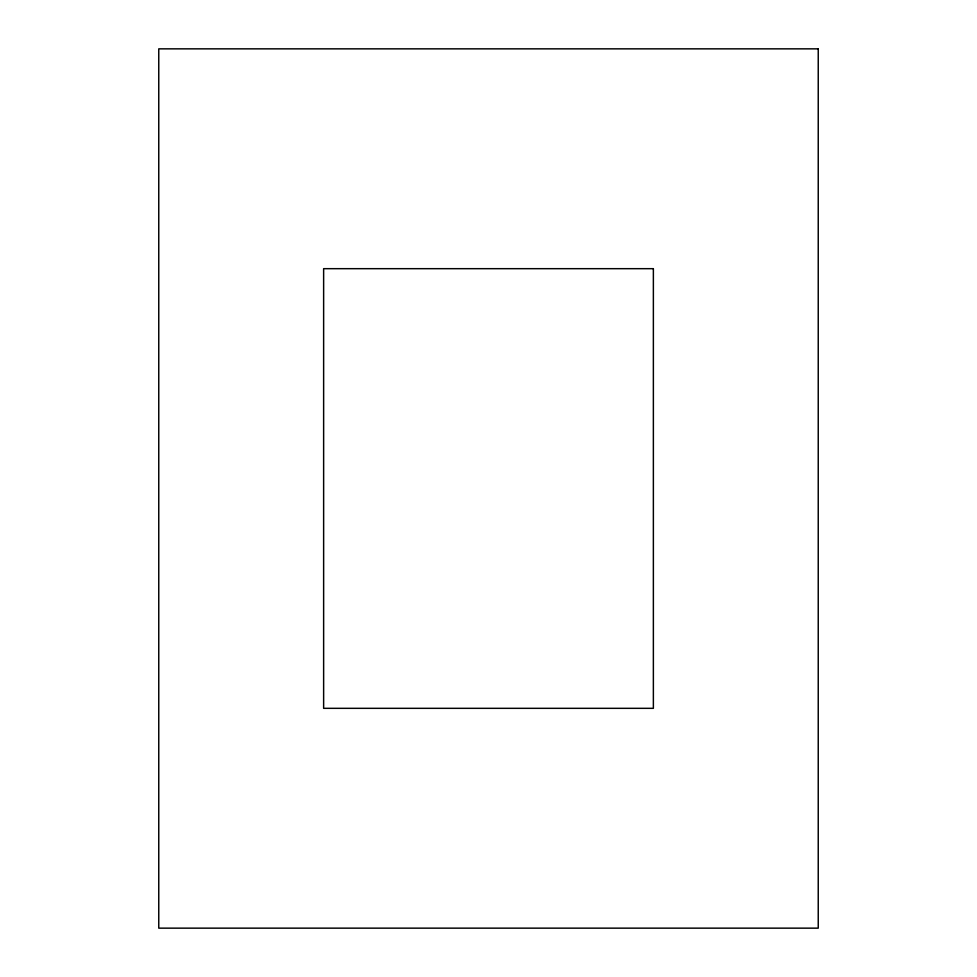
<?xml version="1.0" encoding="UTF-8"?>
<svg xmlns="http://www.w3.org/2000/svg" width="977" height="977" viewBox="0 0 977 977"><rect width="100%" height="100%" fill="white"/><g stroke="black" fill="none" stroke-linecap="round" stroke-linejoin="round"><path stroke-width="1.47" d="M818.237 48.85L158.762 48.85L158.762 928.15L818.237 928.15L818.237 48.85M653.369 268.675L323.631 268.675L323.631 708.325L653.369 708.325L653.369 268.675"/></g></svg>
